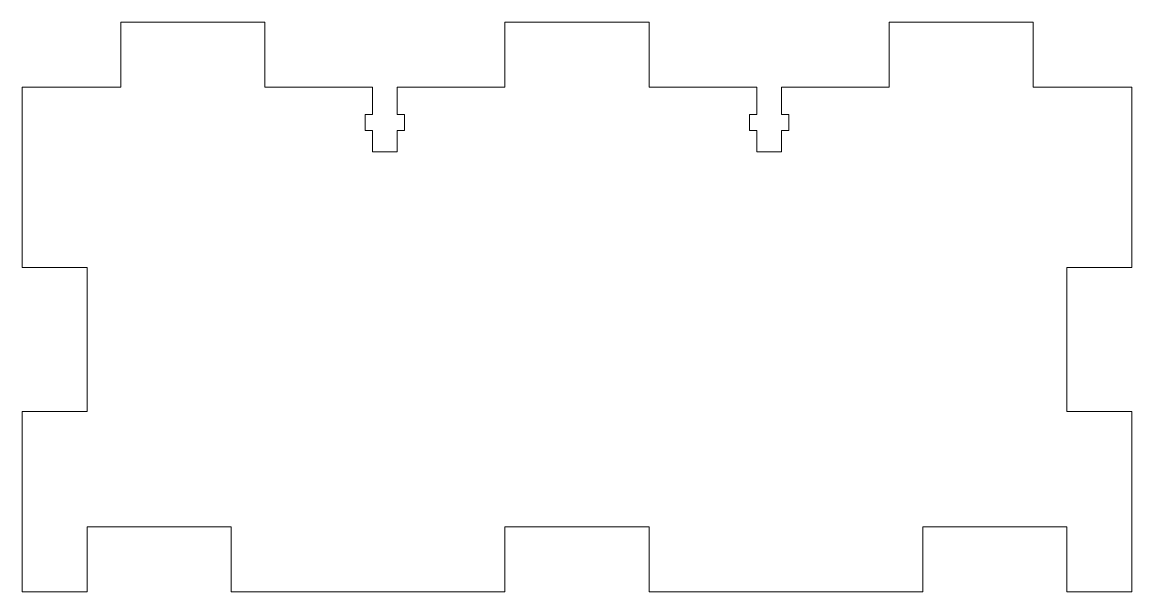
# Model space of a CAD drawing. Header units: millimetres. Extents: x -77 to 77, y -70 to 9.
import ezdxf

# ---------------------------------------------------------------- set-up
doc = ezdxf.new("R2010")
doc.units = ezdxf.units.MM

msp = doc.modelspace()

# ---------------------------------------------------------------- linework, layer by layer
at = {"color": 7, "linetype": 'Continuous', "lineweight": 15}
for p, q in [((-63.33, 9), (-63.33, 0)), ((-43.33, 9), (-63.33, 9)), ((-43.33, 0), (-43.33, 9)), ((-10, 9), (-10, 0)), ((10, 9), (-10, 9)), ((10, 0), (10, 9)), ((43.33, 9), (43.33, 0)), ((63.33, 9), (43.33, 9)), ((63.33, 0), (63.33, 9)), ((-77, 0), (-77, -25)), ((-63.33, 0), (-77, 0)), ((-28.37, 0), (-43.33, 0)), ((-28.37, 0), (-28.37, -3.8)), ((-24.97, -3.8), (-24.97, 0)), ((-10, 0), (-24.97, 0)), ((24.97, 0), (10, 0)), ((24.97, -3.8), (24.97, 0)), ((28.37, 0), (28.37, -3.8)), ((43.33, 0), (28.37, 0)), ((77, 0), (63.33, 0)), ((77, -25), (77, 0)), ((-29.42, -3.8), (-29.42, -6)), ((-28.37, -3.8), (-29.42, -3.8)), ((-23.92, -3.8), (-24.97, -3.8)), ((-23.92, -6), (-23.92, -3.8)), ((23.92, -3.8), (24.97, -3.8)), ((23.92, -6), (23.92, -3.8)), ((28.37, -3.8), (29.42, -3.8)), ((29.42, -3.8), (29.42, -6)), ((-29.42, -6), (-28.37, -6)), ((-28.37, -6), (-28.37, -9)), ((-24.97, -9), (-24.97, -6)), ((-24.97, -6), (-23.92, -6)), ((24.97, -6), (23.92, -6)), ((24.97, -9), (24.97, -6)), ((28.37, -6), (28.37, -9)), ((29.42, -6), (28.37, -6)), ((-28.37, -9), (-24.97, -9)), ((28.37, -9), (24.97, -9)), ((-68, -25), (-77, -25)), ((-68, -45), (-68, -25)), ((68, -25), (77, -25)), ((68, -45), (68, -25)), ((-77, -45), (-77, -70)), ((-77, -45), (-68, -45)), ((77, -45), (68, -45)), ((77, -70), (77, -45)), ((-48, -61), (-68, -61)), ((-68, -61), (-68, -70)), ((-48, -70), (-48, -61)), ((10, -61), (-10, -61)), ((-10, -61), (-10, -70)), ((10, -70), (10, -61)), ((68, -61), (48, -61)), ((48, -61), (48, -70)), ((68, -70), (68, -61)), ((-77, -70), (-68, -70)), ((-48, -70), (-10, -70)), ((10, -70), (48, -70)), ((68, -70), (77, -70))]:
    msp.add_line(p, q, dxfattribs=at)

doc.saveas('drawing.dxf')
